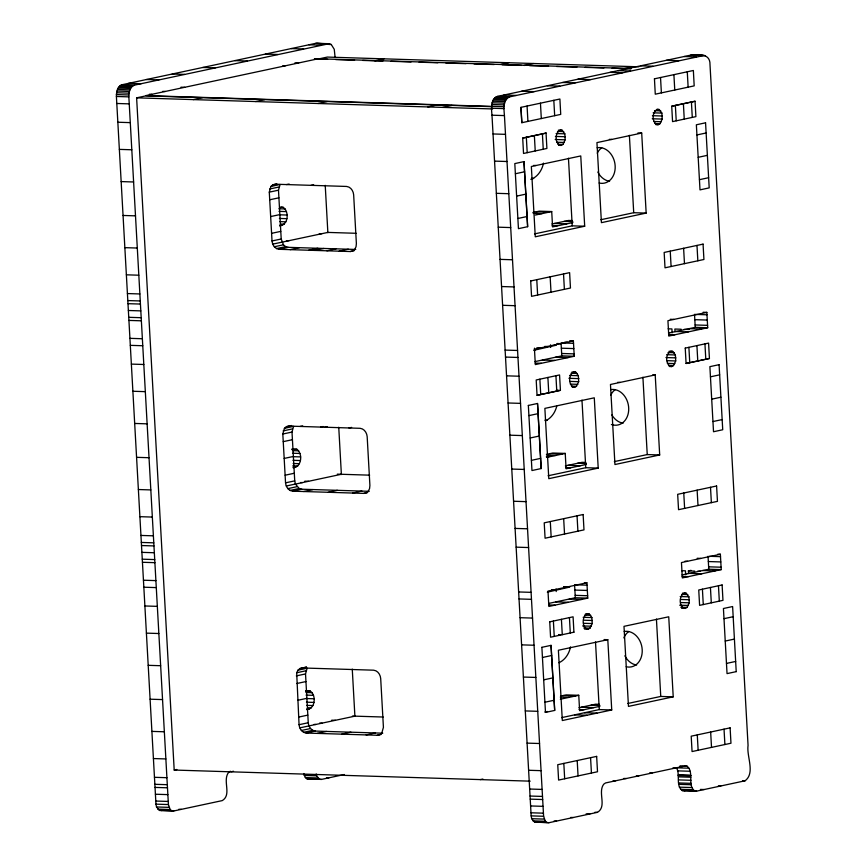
<?xml version="1.0" encoding="UTF-8"?>
<svg xmlns="http://www.w3.org/2000/svg" width="866" height="866" viewBox="0 0 866 866"><rect width="100%" height="100%" fill="white"/><g stroke="black" fill="none" stroke-linecap="round" stroke-linejoin="round"><path stroke-width="1.3" d="M279.577 225.874C288.259 225.333 289.504 211.802 283.301 207.364L281.147 207.093M293.098 467.737C301.779 467.196 303.024 453.676 296.832 449.227L292.08 449.519M306.618 709.611C315.3 709.07 316.555 695.55 310.353 691.1L305.709 690.754M565.173 139.816L564.838 133.829L562.164 130.257L560.334 130.041C554.998 132.65 554.749 141.753 559.371 145.196L561.2 145.412L562.954 144.427L565.173 139.816L555.203 139.502M578.694 381.679L578.358 375.703L575.684 372.131L573.866 371.915C568.529 374.523 568.269 383.627 572.902 387.059L574.721 387.286L576.475 386.301L578.694 381.679L569.98 381.408M592.214 623.552L591.879 617.566L589.205 614.005L587.386 613.778C582.049 616.397 581.8 625.49 586.423 628.933L588.241 629.149L589.995 628.164L592.214 623.552L583.5 623.282M662.209 119.075L661.873 113.089L659.199 109.527L657.37 109.3C652.033 111.92 651.784 121.013 656.406 124.455L658.236 124.672L659.989 123.686L662.209 119.075L652.239 118.761M675.729 360.949L675.393 354.963L672.72 351.39L670.89 351.174C665.553 353.783 665.305 362.886 669.927 366.318L671.756 366.545L673.51 365.56L675.729 360.949L667.004 360.667M689.249 602.812L688.914 596.826L686.24 593.264L684.421 593.037C679.085 595.656 678.825 604.76 683.458 608.192L685.277 608.419L687.03 607.423L689.249 602.812L680.535 602.541M230.345 771.227L228.581 772.429C222.205 780.721 232.11 794.674 222.259 800.606L173.774 810.977L159.376 810.403L156.519 806.982L155.967 804.157L116.401 96.472C116.261 92.132 117.408 86.34 122.041 84.738L315.581 43.365L329.156 43.69L331.256 44.512L334.254 49.297L335.11 57.502M173.774 810.977L171.825 810.793L170.169 809.515L168.415 804.546L128.85 96.862C128.72 92.521 129.868 86.73 134.501 85.128L329.156 43.69M688.925 768.196L687.323 766.291L685.461 765.869L605.54 782.951L603.775 784.152C597.399 792.444 607.304 806.398 597.453 812.34L548.968 822.7L534.571 822.126L531.713 818.706L531.161 815.88L491.985 115.2C491.466 109.181 490.134 99.406 497.203 96.472L690.732 55.11C699.111 54.157 710.315 53.508 710.001 64.582L748.062 745.41C746.416 756.494 755.52 772.97 745.085 780.786L696.6 791.145L682.192 790.582C675.372 785.224 680.611 774.767 676.476 767.806L688.925 768.196C693.071 775.157 687.821 785.614 694.651 790.972L696.6 791.145M548.968 822.7L547.02 822.516L545.364 821.249L543.61 816.27L504.445 115.589C503.925 109.571 502.583 99.796 509.652 96.862L704.318 55.424M269.294 192.155L270.906 186.471L272.909 184.783L275.431 184.22L346.606 186.45C350.752 186.872 353.339 190.899 353.653 194.785L356.381 243.595L356.034 246.745L354.768 249.278L352.765 250.967L350.243 251.53L279.069 249.3C274.912 248.888 272.335 244.851 272.021 240.964L269.294 192.155L278.484 190.184L280.097 184.501L270.906 186.471M282.814 434.028L284.427 428.334L286.43 426.657L288.952 426.094L360.126 428.313C364.283 428.735 366.859 432.773 367.173 436.659L369.901 485.469L369.565 488.608L368.288 491.152L366.296 492.83L363.763 493.393L292.589 491.174C288.443 490.751 285.856 486.724 285.542 482.838L282.814 434.028L292.004 432.058L293.617 426.375L284.427 428.334M381.224 734.422L377.295 735.266L306.109 733.047C301.963 732.625 299.387 728.587 299.062 724.701L296.681 672.752L297.947 670.208L299.95 668.53L306.412 667.123M382.772 733.188L315.3 731.077C311.154 730.655 308.577 726.628 308.253 722.742L305.525 673.932L307.138 668.249L297.947 670.208M377.295 735.266L379.817 734.704L381.809 733.026L383.421 727.332L380.694 678.522C380.38 674.636 377.803 670.609 373.647 670.187L302.472 667.967M318.168 58.78L145.791 95.617L492.321 106.431M530.198 781.164L174.196 770.047L136.612 97.836L145.802 95.877L492.364 106.691M193.291 99.612L202.482 97.642M374.837 60.804L384.028 58.845M255.643 101.56L264.834 99.59M317.995 103.498L327.186 101.538M500.851 64.42L508.732 62.731M524.179 65.47L533.369 63.51M427.826 106.929L437.016 104.97M442.688 107.395L451.879 105.436M624.234 68.598L633.425 66.628M520.953 107.352L559.901 99.016L560.724 114.399L521.808 122.712L520.953 107.352L521.852 122.701M654.415 78.828L693.363 70.492L694.186 85.875L655.27 94.188L654.447 78.806M272.909 184.783L276.839 183.949M286.549 184.577L289.179 184.014M269.64 189.015L278.83 187.045M671.724 106.215L695.062 101.225L695.896 116.629L672.557 121.619L671.724 106.215L695.041 101.268M522.674 138.105L546.013 133.115M311.013 185.335L313.644 184.772M269.716 199.775L278.906 197.816M641.695 133.05L596.945 142.609L601.426 222.659L646.166 213.09L641.695 133.05L637.961 132.931M270.657 216.554L279.848 214.595M515.4 173.741L524.59 171.771M696.946 134.934L706.136 132.974M271.599 233.333L280.79 231.374M272.021 240.964L281.212 238.994L278.484 190.184M272.714 244.136L327.868 232.413L356.142 233.29M274.273 246.767L283.463 244.807L285.661 246.615L288.259 247.34L355.731 249.451M516.645 196.106L525.835 194.146M698.191 157.309L707.381 155.339M276.471 248.585L285.661 246.615M279.069 249.3L288.259 247.34M290.186 249.646L299.376 247.687M308.621 250.231L317.811 248.261M314.65 250.415L323.852 248.455M326.893 250.794L336.084 248.834M339.126 251.183L348.316 249.213M350.243 251.53L354.183 250.685M532.871 212.527L539.258 211.163L551.718 211.553L552.573 226.903L572.881 222.562M517.9 218.481L527.091 216.511M699.447 179.673L708.637 177.714M535.296 215.06L551.718 211.553M551.88 224.002L568.529 220.451L572.264 220.559M534.528 233.907L572.231 225.842L584.691 226.232L580.761 155.945L531.345 166.51L535.275 236.797L584.691 226.232M600.809 219.737L633.717 212.711L646.166 213.09M530.696 280.974L569.612 272.649L570.467 288.021L531.551 296.334L530.696 280.963M573.389 340.912L534.474 349.225L535.329 364.586L574.245 356.262L573.389 340.912L569.644 340.793M706.84 312.377L667.935 320.701L668.79 336.062L707.706 327.738L706.84 312.377L703.105 312.269M533.802 350.286L556.199 345.22L554.262 344.949M535.036 361.598L561.785 355.872L574.245 356.262M668.498 333.074L695.246 327.348L707.706 327.738M286.43 426.657L291.68 425.531M300.069 426.44L302.699 425.877M283.16 430.878L292.351 428.919M685.222 348.121L708.594 343.098L709.427 358.492L686.078 363.482L685.244 348.089M320.582 427.079L323.213 426.516M324.544 427.209L327.164 426.646M283.236 441.649L292.427 439.69M349.009 427.966L351.628 427.403M537.082 395.307L560.421 390.317L559.566 374.946L536.195 379.979L537.05 395.329L560.399 390.35M686.099 363.46L709.449 358.47M655.216 374.913L610.465 384.482L614.947 464.533L659.686 454.964L655.216 374.913L652.726 374.837M528.325 405.461L537.548 403.469L541.185 468.549L531.962 470.541L528.347 405.44M284.178 458.428L293.368 456.469M528.92 415.604L538.111 413.645M710.466 376.807L719.657 374.837M285.12 475.207L294.31 473.247M285.542 482.838L294.732 480.868L292.004 432.058M286.235 486.01L295.436 484.04L299.181 488.489L301.779 489.214L369.252 491.314M295.1 484.17L341.399 474.276M287.804 488.64L296.995 486.67M530.176 437.98L539.366 436.009M711.711 399.172L720.902 397.213M289.991 490.448L299.181 488.489M292.589 491.174L301.779 489.214M303.706 491.52L312.897 489.561M328.182 492.289L337.372 490.318M352.646 493.046L361.836 491.087M363.763 493.393L367.704 492.559M546.403 454.39L552.779 453.026L565.238 453.416L566.093 468.777L586.401 464.436M531.421 460.344L540.611 458.385M712.967 421.547L722.157 419.588M546.792 457.356L565.238 453.416M565.401 465.876L582.049 462.314L585.784 462.433M548.048 475.78L585.762 467.716L598.211 468.105L594.282 397.819L544.866 408.384L548.795 478.671L598.211 468.105M614.33 461.61L647.238 454.574L659.686 454.964M586.91 582.775L547.994 591.088L548.86 606.449L587.765 598.135L586.91 582.775L584.42 582.699M720.371 554.251L681.455 562.564L682.321 577.925L721.226 569.612L720.371 554.251L717.882 554.175M547.323 592.16L569.72 587.083L564.069 586.704M688.535 573.508L688.394 570.9L691.014 570.337M548.557 603.461L575.305 597.746L587.765 598.135M682.018 574.937L708.767 569.222L721.226 569.612M299.95 668.53L306.51 667.123M296.681 672.752L305.871 670.782M296.334 675.891L305.525 673.932M549.715 621.842L573.086 616.819L573.92 632.212M296.767 683.523L305.958 681.553M573.942 632.191L550.57 637.203L549.737 621.81M305.601 691.393L308.199 690.83M541.845 647.335L551.068 645.343L554.705 710.423L545.483 712.415L541.878 647.303M297.698 700.302L306.889 698.332M607.802 639.693L558.386 650.247L562.315 720.534L611.732 709.968L607.802 639.693L604.067 639.573M542.441 657.478L551.631 655.508M723.987 618.67L733.177 616.711M298.64 717.08L307.831 715.11M299.062 724.701L308.253 722.742M299.766 727.873L354.919 716.15M301.325 730.503L310.515 728.544M543.696 679.842L552.887 677.883M725.243 641.046L734.433 639.086M303.511 732.322L312.713 730.352M306.109 733.047L315.3 731.077M317.237 733.394L326.428 731.424M174.196 770.047L176.826 769.484M341.702 734.152L350.892 732.192M366.166 734.92L375.357 732.95M561.038 696.026L566.31 694.9L578.759 695.29L579.614 710.65L599.922 706.31M544.941 702.218L554.132 700.258M726.487 663.421L735.678 661.451M560.324 699.23L578.759 695.29M230.876 771.822L233.506 771.26M544.876 712.047L547.507 711.484M736.252 671.626L727.039 673.607L723.424 608.506L732.614 606.546L736.219 671.648M578.932 707.738L595.57 704.188L599.304 704.307M561.569 717.643L599.283 709.59L611.732 709.968M627.861 703.473L660.758 696.448L673.218 696.838L668.736 616.787L623.996 626.345L628.467 706.396L673.218 696.838M161.325 810.587L163.847 810.046M303.771 773.544L305.341 777.581L306.997 778.848L321.405 779.422L344.365 774.518M480.273 779.606L482.892 779.043M684.14 790.755L686.673 790.225M315.581 43.365L328.041 43.755M690.732 55.11L703.192 55.5M322.769 43.711L316.707 43.3M691.858 55.034L705.4 55.684M328.755 44.437L331.256 44.512M308.945 44.783L321.394 45.173M684.097 56.528L696.556 56.918M291.16 48.593L303.609 48.983M666.311 60.328L678.771 60.717M265.407 54.093L277.856 54.482M640.559 65.827L653.018 66.217M638.816 66.801L327.348 57.069L318.158 59.04L327.608 59.332M314.434 58.661L631.033 68.544M335.705 59.581L354.595 60.176M362.692 60.425L382.88 61.064M390.934 61.313L411.047 61.941M419.09 62.19L437.86 62.774M445.903 63.023L466.016 63.651M474.059 63.9L494.172 64.528M502.128 64.777L521.581 65.394M529.581 65.643L548.514 66.227M556.622 66.487L576.908 67.115M585.015 67.364L603.948 67.959M612.067 68.208L630.978 68.804M618.097 70.633L630.556 71.023M234.87 60.62L247.33 61.01M610.032 72.354L622.481 72.744M294.97 62.817L298.716 62.937M282.846 65.719L285.336 65.794M202.752 67.483L215.201 67.873M577.903 79.217L590.363 79.607M562.64 82.487L575.1 82.876M172.215 74.011L184.674 74.4M547.377 85.745L559.837 86.135M146.473 79.51L158.922 79.899M521.624 91.255L534.084 91.644M128.677 83.32L141.136 83.71M503.839 95.054L516.288 95.444M122.041 84.738L134.501 85.128M497.203 96.472L509.652 96.862M120.937 85.139L133.396 85.528M496.099 96.873L508.548 97.263M180.972 87.185L184.707 87.304M119.909 85.853L132.368 86.243M495.071 97.587L507.53 97.977M118.988 86.827L131.437 87.217M494.14 98.572L506.599 98.962M118.177 88.051L130.625 88.44M493.328 99.785L505.787 100.175M117.495 89.469L129.954 89.858M492.646 101.203L505.105 101.593M162.754 91.385L165.254 91.46M116.964 91.049L129.413 91.439M492.115 102.783L504.575 103.173M656.699 109.441L659.199 109.527M116.585 92.77L129.045 93.16M491.747 104.505L504.196 104.894M149.385 94.242L151.875 94.318M654.523 110.664L660.747 110.859M116.401 94.589L128.85 94.979M491.552 106.323L504.012 106.713M653.148 112.818L661.873 113.089M116.401 96.472L128.85 96.862M491.552 108.218L504.012 108.607M136.612 97.836L492.613 108.954M652.434 115.698L662.393 116.012M116.791 103.476L129.251 103.866M491.985 115.2L504.445 115.589M653.884 121.5L661.353 121.727M654.999 123.535L659.989 123.686M655.735 124.596L658.236 124.672M558.429 130.149L562.164 130.257M557.487 131.405L563.712 131.6M556.113 133.559L564.838 133.829M117.841 122.236L130.29 122.626M493.035 133.959L505.484 134.349M555.398 136.438L565.368 136.741M609.339 139.35L611.84 139.426M556.849 142.23L564.318 142.468M557.975 144.276L562.954 144.427M558.711 145.336L561.2 145.412M119.356 149.385L131.816 149.775M494.551 161.119L507.011 161.509M533.521 165.438L536.011 165.514M121.153 181.589L133.613 181.979M496.348 193.313L508.807 193.703M536.216 211.813L548.676 212.202M533.272 213.35L541.986 213.631M279.566 207.245L283.301 207.364M278.917 208.749L285.152 208.944M279.004 211.358L286.484 211.596M564.091 221.393L572.805 221.664M279.631 214.811L287.111 215.039M554.327 223.482L566.775 223.872M552.032 225.799L557.011 225.961M279.404 218.438L286.873 218.676M123.048 215.461L135.507 215.851M498.242 227.184L510.702 227.574M279.642 221.62L285.867 221.815M280.508 224.034L284.243 224.142M279.675 225.236L282.164 225.322M319.305 233.625L321.795 233.712M286.473 240.651L288.963 240.726M124.856 247.654L137.304 248.044M500.05 259.378L512.499 259.768M126.371 274.814L138.82 275.204M501.566 286.538L514.025 286.927M127.421 293.563L139.87 293.953M502.616 305.297L515.064 305.687M706.981 314.78L694.521 314.39L695.246 327.348M127.811 300.567L140.27 300.957M694.824 319.673L707.273 320.063M670.273 319.283L674.019 319.402M127.984 303.674L140.444 304.053M695.117 324.956L707.565 325.345M128.363 310.493L140.822 310.883M689.174 328.647L701.622 329.037M668.119 328.82L671.919 328.939L672.135 332.847M681.196 329.232L674.863 329.037L675.015 331.635M684.151 329.318L689.206 329.481M675.794 331.505L688.253 331.895M128.742 317.313L141.201 317.703M668.649 334.568L674.874 334.752M128.915 320.42L141.374 320.81M564.816 342.124L567.306 342.211M573.519 343.304L561.06 342.914L561.785 355.872M556.881 343.521L560.616 343.64M544.746 346.422L547.236 346.497M668.985 351.282L672.72 351.39M561.363 348.197L573.812 348.587M536.823 347.807L540.557 347.926M668.043 352.538L674.268 352.733M666.668 354.692L675.393 354.963M129.922 338.346L142.381 338.736M505.084 350.08L517.532 350.47M561.655 353.48L574.104 353.869M665.954 357.561L675.924 357.875M555.712 357.171L568.161 357.561M130.311 345.35L142.771 345.74M505.506 357.073L517.965 357.463M667.405 363.363L674.874 363.601M542.332 360.04L554.792 360.418M668.53 365.398L673.51 365.56M669.266 366.47L671.756 366.545M535.188 363.092L541.412 363.287M571.95 372.012L575.684 372.131M571.008 373.268L577.232 373.463M569.644 375.433L578.358 375.703M131.361 364.099L143.821 364.489M506.556 375.833L519.015 376.223M568.919 378.301L578.889 378.615M617.696 382.328L620.186 382.404M570.369 384.103L577.849 384.342M571.495 386.139L576.475 386.301M572.231 387.21L574.721 387.286M556.34 390.198L558.483 390.263M132.877 391.259L145.336 391.649M508.071 402.982L520.531 403.372M134.685 423.452L147.133 423.842M509.879 435.187L522.328 435.576M549.748 453.676L562.196 454.065M546.792 455.224L555.507 455.494M546.327 456.847L548.827 456.923M291.842 449.075L296.832 449.227M292.437 450.623L298.673 450.818M292.524 453.232L300.004 453.47M577.611 463.267L586.325 463.537M293.152 456.674L300.632 456.912M567.847 465.356L580.296 465.735M565.552 467.672L570.532 467.824M292.925 460.311L300.394 460.539M136.579 457.335L149.028 457.713M511.774 469.058L524.222 469.448M293.163 463.494L299.387 463.689M292.784 465.865L297.763 466.016M293.206 467.11L295.696 467.185M337.318 474.146L369.663 475.163M304.832 481.182L308.567 481.29M300.545 482.535L302.483 482.589M138.376 489.528L150.825 489.918M513.57 501.252L526.019 501.641M139.891 516.677L152.351 517.067M515.086 528.412L527.546 528.801M140.941 535.437L153.401 535.827M516.136 547.16L528.596 547.55M709.297 556.297L720.501 556.654M697.173 558.289L700.908 558.408M141.331 542.441L153.791 542.83M708.345 561.547L720.793 561.926M685.049 561.19L687.539 561.265M141.504 545.537L153.964 545.926M708.637 566.819L721.097 567.208M141.883 552.356L154.343 552.746M702.694 570.521L715.143 570.91M681.639 570.694L685.439 570.813L685.655 574.71M688.394 570.9L694.716 571.095M697.671 571.192L700.204 571.268M689.314 573.379L701.774 573.768M142.273 559.187L154.722 559.577M682.17 576.431L688.394 576.626M142.446 562.283L154.895 562.673M575.836 584.821L587.04 585.178M563.712 586.812L567.447 586.932M682.505 593.145L686.24 593.264M574.883 590.071L587.332 590.46M551.588 589.714L554.078 589.789M681.564 594.401L687.788 594.596M680.2 596.555L688.914 596.826M143.442 580.22L155.902 580.61M518.604 591.954L531.053 592.344M575.176 595.343L587.635 595.732M680.719 599.478L689.444 599.748M569.233 599.045L581.681 599.434M143.832 587.213L156.291 587.603M519.026 598.947L531.486 599.337M679.68 605.193L688.405 605.464M555.853 601.902L568.312 602.292M680.806 607.228L687.03 607.423M681.542 608.3L684.032 608.376M548.708 604.955L554.933 605.15M585.47 613.886L589.205 614.005M584.528 615.141L590.764 615.336M583.164 617.296L591.879 617.566M144.882 605.973L157.341 606.362M520.076 617.696L532.536 618.086M583.695 620.208L592.409 620.489M582.645 625.934L591.37 626.205M583.771 627.969L589.995 628.164M584.507 629.041L588.241 629.149M558.516 634.594L561.006 634.67M146.408 633.133L158.857 633.522M521.603 644.856L534.051 645.246M148.205 665.326L160.654 665.716M523.4 677.05L535.848 677.439M563.268 695.55L575.717 695.939M560.313 697.098L569.038 697.368M306.618 690.981L310.353 691.1M305.969 692.497L312.193 692.692M306.055 695.106L313.524 695.333M591.132 705.13L599.857 705.411M306.683 698.548L314.152 698.775M581.367 707.219L593.827 707.609M579.073 709.546L584.052 709.698M306.445 702.174L313.925 702.413M150.099 699.198L162.548 699.587M525.294 710.932L537.743 711.311M584.518 712.74L596.977 713.129M306.683 705.368L312.907 705.563M574.569 714.861L587.029 715.251M307.549 707.771L311.295 707.89M306.726 708.983L309.216 709.059M352.43 716.074L383.194 717.026M331.732 720.187L335.467 720.306M319.597 723.088L322.087 723.164M314.066 724.398L316.003 724.463M151.896 731.391L164.356 731.781M527.091 743.125L539.55 743.515M679.842 766.064L687.323 766.291M680.232 766.378L682.722 766.453M672.882 767.947L675.372 768.023M677.656 770.87L690.115 771.26M649.641 772.916L652.13 772.992M153.412 758.551L165.871 758.941M528.606 770.275L541.066 770.664M678.262 774.908L690.711 775.297M678.273 775.135L690.722 775.525M678.284 775.46L690.743 775.849M678.37 776.845L690.819 777.235M636.38 775.752L638.87 775.828M742.595 780.71L745.085 780.786M678.533 779.898L690.992 780.288M623.769 778.447L626.259 778.523M613.139 780.721L615.629 780.796M678.706 782.951L691.165 783.34M678.782 784.336L691.241 784.726M718.347 785.884L720.837 785.971M304.139 775.427L316.599 775.817L319.457 779.238L321.405 779.422M679.334 787.151L691.793 787.54M326.493 777.722L328.983 777.798M700.432 789.413L704.177 789.532M305.341 777.581L317.79 777.971M680.535 789.305L692.984 789.695M306.997 778.848L319.457 779.238M682.192 790.582L694.651 790.972M154.462 777.311L166.921 777.7M529.656 789.034L542.116 789.424M154.852 784.304L167.311 784.693M530.046 796.038L542.506 796.428M155.025 787.41L167.484 787.8M530.219 799.134L542.679 799.524M155.415 794.23L167.863 794.62M530.609 805.954L543.058 806.343M594.964 812.265L597.453 812.34M586.141 813.845L589.887 813.953M155.793 801.05L168.242 801.44M530.988 812.784L543.437 813.174M155.967 804.157L168.415 804.546M531.161 815.88L543.61 816.27M570.726 817.439L573.216 817.515M156.519 806.982L168.967 807.361M531.713 818.706L544.162 819.095M178.861 809.277L181.351 809.353M554.056 821L556.546 821.076M157.709 809.125L170.169 809.515M532.904 820.86L545.364 821.249M159.376 810.403L171.825 810.793M534.571 822.126L547.02 822.516M692.941 55.294L693.958 55.868M283.463 244.807L281.212 238.994M294.732 480.868L295.436 484.04M316.231 773.933L316.599 775.817M691.414 102.004L692.28 117.375M704.946 343.878L705.801 359.249M718.466 585.752L719.321 601.123M687.279 71.791L688.134 87.163M696.989 245.424L697.844 260.796M710.51 487.287L711.365 502.659M724.03 729.161L724.896 744.533M683.393 103.725L684.248 119.097M696.913 345.588L697.779 360.97M710.434 587.462L711.3 602.833M708.042 556.264L708.767 569.222M673.9 74.649L674.766 90.021M683.61 248.282L684.476 263.654M697.13 490.145L697.996 505.528M710.661 732.019L711.516 747.39M675.372 105.436L676.227 120.807M688.892 347.309L689.747 362.681M702.413 589.172L703.268 604.555M660.531 77.507L661.386 92.879M670.241 251.14L671.096 266.512M683.761 493.003L684.616 508.385M697.282 734.877L698.137 750.248M629.387 135.323L633.717 212.711M642.908 377.197L647.238 454.574M656.428 619.071L660.758 696.448M568.453 158.207L572.231 225.842M581.974 400.081L585.762 467.716M595.505 641.955L599.283 709.59M553.818 100.315L554.673 115.687M563.528 273.948L564.383 289.32M577.048 515.811L577.903 531.194M590.569 757.685L591.435 773.057M574.591 584.788L575.305 597.746M542.397 133.862L543.253 149.233M555.918 375.725L556.773 391.096M569.438 617.599L570.293 632.97M540.449 103.173L541.304 118.545M550.148 276.806L551.014 292.178M563.669 518.669L564.535 534.051M577.2 760.543L578.055 775.914M550.549 344.83L550.689 347.396M534.365 135.572L535.231 150.944M547.897 377.446L548.752 392.818M561.417 619.309L562.272 634.681M556.059 589.01L556.199 591.565M527.069 106.031L527.924 121.402M536.779 279.664L537.634 295.035M550.3 521.538L551.155 536.909M563.82 763.401L564.675 778.772M526.344 137.293L527.199 152.665M539.864 379.156L540.73 394.528M553.385 621.03L554.251 636.402M534.452 348.164L534.593 350.73M523.984 161.628L527.621 226.708M537.505 403.502L541.153 468.582M551.036 645.365L554.673 710.445M325.226 185.356L327.868 232.694M338.747 427.23L341.388 474.568M352.267 669.104L354.908 716.431M570.542 646.87A26.251 20.881 77.9 0 1 558.949 662.739M624.202 631.498A18.045 14.354 77.9 0 1 642.204 649.652A18.045 14.354 77.9 0 1 626.172 666.744M556.73 406.273A26.251 20.881 77.9 0 1 545.428 420.876M610.682 389.635A18.045 14.354 77.9 0 1 628.716 408.568A18.045 14.354 77.9 0 1 611.396 424.502M597.161 147.761A18.045 14.354 77.9 0 1 615.163 165.915A18.045 14.354 77.9 0 1 599.131 183.007M543.502 163.133A26.251 20.881 77.9 0 1 530.89 179.424M609.588 181.286A18.045 14.354 77.9 0 1 597.8 172.053M597.237 153.185A18.045 14.354 77.9 0 1 601.74 147.772M533.64 178.526A26.251 20.881 77.9 0 1 531.432 178.32M547.16 420.4A26.251 20.881 77.9 0 1 544.952 420.194M623.109 423.16A18.045 14.354 77.9 0 1 611.872 414.933M610.768 395.058A18.045 14.354 77.9 0 1 615.261 389.646M636.64 665.034A18.045 14.354 77.9 0 1 624.841 655.8M623.845 637.896A18.045 14.354 77.9 0 1 628.781 631.509M546.045 133.083L522.696 138.073L523.529 153.466L546.901 148.454L546.045 133.083M524.017 161.606L514.805 163.587L518.442 228.667L527.654 226.686L524.017 161.606M705.563 122.799L696.361 124.791L699.999 189.871L709.2 187.879L705.563 122.799M703.062 244.125L664.157 252.45L665.012 267.81L703.928 259.497L703.062 244.125M719.083 364.673L709.882 366.654L713.519 431.733L722.731 429.752L719.083 364.673M583.132 514.512L544.216 522.847L545.082 538.208L583.987 529.884L583.132 514.512M716.593 485.988L677.677 494.324L678.543 509.684L717.449 501.36L716.593 485.988M722.114 584.961L698.743 589.995L699.598 605.356L722.969 600.344L722.114 584.961M596.652 756.386L557.747 764.71L558.602 780.071L597.508 771.758L596.652 756.386M730.114 727.862L691.198 736.187L692.064 751.547L730.969 743.234L730.114 727.862"/></g></svg>
